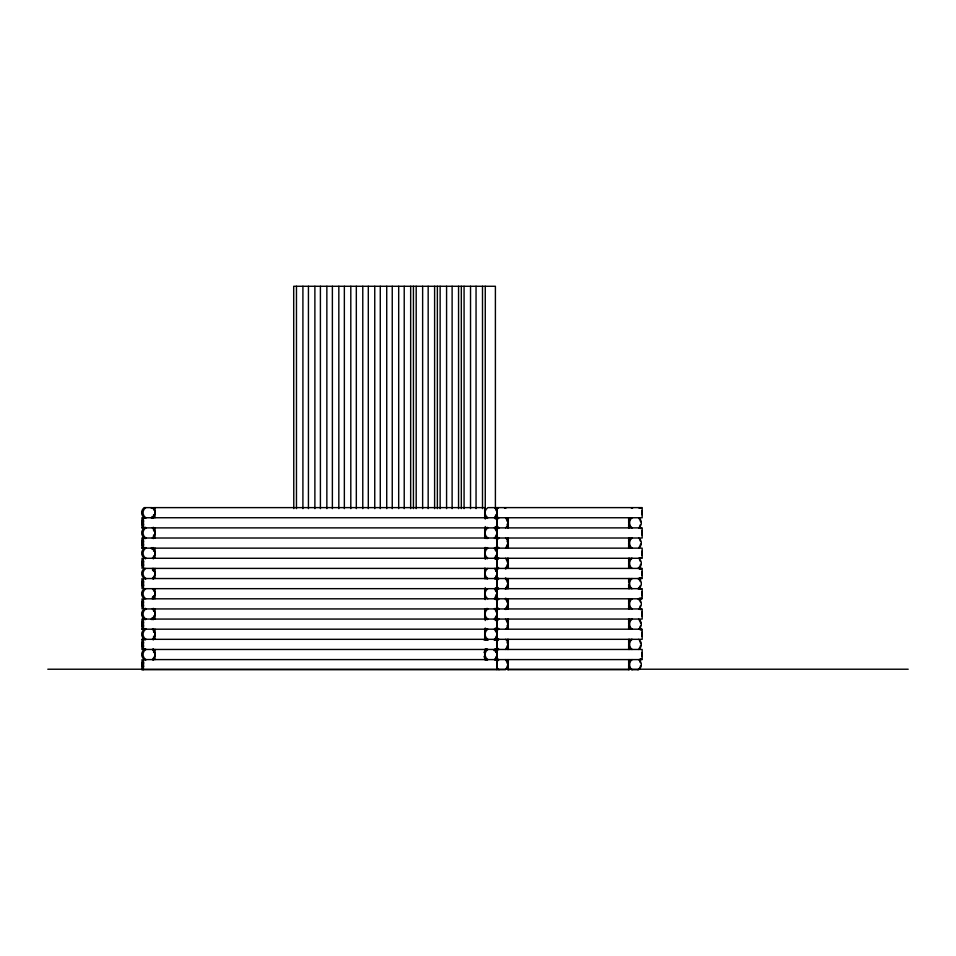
<?xml version="1.0" encoding="UTF-8"?>
<svg xmlns="http://www.w3.org/2000/svg" width="956" height="956" viewBox="0 0 956 956"><rect width="100%" height="100%" fill="white"/><g stroke="black" fill="none" stroke-linecap="round" stroke-linejoin="round"><path stroke-width="1.43" d="M144.416 507.624L152.303 507.624A6.023 6.023 0 0 1 152.303 517.758M141.942 527.879L642.169 527.879L642.169 538.013L141.942 538.013L142.026 548.147M141.942 548.147L642.169 548.147L642.169 558.28L143.376 558.28L143.46 568.402L642.169 568.402L642.169 578.535L143.376 578.535L143.46 588.669L642.169 588.669L642.169 598.803L143.376 598.803L143.376 608.936L642.169 608.936L642.169 619.07L141.942 619.07L142.026 629.191M141.942 629.191L642.169 629.191L642.169 639.325L141.942 639.325M483.975 639.946L488.361 639.946M494.049 639.946L495.399 639.946M47.8 669.224L908.2 669.224M141.942 669.714L497.12 669.726L497.12 507.624M641.404 507.624L641.404 508.234M641.404 527.879L641.404 528.489M641.404 557.659L641.404 558.28M641.404 568.402L641.404 569.011M641.404 577.926L641.404 578.535M641.404 588.669L641.404 589.278M641.404 598.193L641.404 598.803M641.404 608.936L641.404 609.546M641.404 629.191L641.404 629.801M641.404 658.983L641.404 659.592M640.64 507.612L640.64 508.234M640.64 527.879L640.64 528.489M640.64 557.659L640.64 558.268M640.64 568.402L640.64 569.011M640.64 577.926L640.64 578.535M640.64 588.669L640.64 589.278M640.64 598.193L640.64 598.803M640.64 608.936L640.64 609.546M640.64 629.191L640.64 629.801M640.64 658.971L640.64 659.592M629.43 517.746L629.43 527.879M629.43 538.013L629.43 548.147M629.43 558.28L629.43 568.402M629.43 578.535L629.43 588.669M629.43 598.803L629.43 608.936M629.43 619.07L629.43 629.191M629.43 639.325L629.43 649.459M629.43 659.592L629.43 669.714L507.552 669.714L507.552 665.651M628.666 517.746L628.666 522.812A6.023 6.023 0 0 1 631.426 517.746M628.666 527.879L628.666 523.816A6.023 6.023 0 0 0 631.426 527.879M628.666 538.013L628.666 542.076A6.023 6.023 0 0 1 631.426 538.013M628.666 548.147L628.666 543.08A6.023 6.023 0 0 0 631.426 548.147M628.666 558.268L628.666 562.343A6.023 6.023 0 0 1 631.426 558.268M628.666 568.402L628.666 563.335A6.023 6.023 0 0 0 631.426 568.402M628.666 578.535L628.666 582.598A6.023 6.023 0 0 1 631.426 578.535M628.666 588.669L628.666 584.594A6.023 6.023 0 0 0 631.426 588.669M628.666 598.803L628.666 603.869A6.023 6.023 0 0 1 631.426 598.803M628.666 608.936L628.666 604.861A6.023 6.023 0 0 0 631.426 608.936M628.666 619.058L628.666 624.125A6.023 6.023 0 0 1 631.426 619.058M628.666 629.191L628.666 625.128A6.023 6.023 0 0 0 631.426 629.191M628.666 639.325L628.666 643.388A6.023 6.023 0 0 1 631.426 639.325M628.666 649.459L628.666 644.392A6.023 6.023 0 0 0 631.426 649.459M628.666 659.592L628.666 663.655A6.023 6.023 0 0 1 631.426 659.592M628.666 669.714L628.666 664.647A6.023 6.023 0 0 0 631.426 669.714L638.644 669.714A6.023 6.023 0 0 0 638.644 659.592M508.317 517.746L508.317 527.879M508.317 538.013L508.317 548.147M508.317 558.28L508.317 568.402M508.317 578.535L508.317 588.669M508.317 598.803L508.317 608.936M508.317 619.07L508.317 629.191M508.317 639.325L508.317 649.459M508.317 659.592L508.317 669.714M507.552 517.746L507.552 521.821M507.552 523.816L507.552 527.879M507.552 538.013L507.552 542.076M507.552 544.072L507.552 548.147M507.552 558.268L507.552 562.343M507.552 564.339L507.552 568.402M507.552 578.535L507.552 582.598M507.552 584.594L507.552 588.669M507.552 598.803L507.552 602.866M507.552 604.861L507.552 608.936M507.552 619.058L507.552 623.133M507.552 625.128L507.552 629.191M507.552 639.325L507.552 643.388M507.552 645.384L507.552 649.459M507.552 659.592L507.552 663.655M497.036 517.758L497.036 527.879M497.036 538.013L497.036 548.147M497.036 558.28L497.036 568.402M497.036 578.535L497.036 588.669M497.036 598.803L497.036 608.936M497.036 619.07L497.036 629.191M497.036 639.325L497.036 649.459M497.036 659.592L497.036 669.726M496.367 507.624L496.367 509.799M496.367 514.651L496.367 517.746M496.367 527.879L496.367 530.066M496.367 535.838L496.367 538.013M496.367 548.147L496.367 551.242M496.367 556.093L496.367 558.28M496.367 568.402L496.367 571.497M496.367 576.36L496.367 578.535M496.367 588.669L496.367 590.856M496.367 595.707L496.367 598.803M496.367 608.936L496.367 611.111M496.367 615.963L496.367 619.07M496.367 629.191L496.367 631.378M496.367 637.15L496.367 639.325M496.367 649.459L496.367 652.554M496.367 657.405L496.367 659.592M495.686 649.459L495.686 648.849L495.602 651.634M495.602 508.962L495.602 507.612L642.169 507.624L642.169 517.758L141.942 517.746L142.026 527.879M495.602 515.571L495.602 517.746M495.602 527.879L495.602 529.23M495.602 536.663L495.602 538.013M495.602 548.147L495.602 550.321M495.602 556.93L495.602 558.268M495.602 568.402L495.602 570.589M495.602 577.185L495.602 578.535M495.602 588.669L495.602 590.019M495.602 596.616L495.602 598.803M495.602 608.936L495.602 610.275M495.602 616.883L495.602 619.058M495.602 629.191L495.602 630.542M495.602 637.975L495.602 639.325M495.602 658.242L495.602 659.592M495.399 508.628L495.399 286.274L293.695 286.274L293.779 508.628M495.399 516.085L495.399 519.072M495.399 526.529L495.399 529.516M495.399 547.418L495.399 550.405M495.399 556.38L495.399 559.356M495.399 587.713L495.399 590.7M495.399 596.663L495.399 599.651M495.399 617.552L495.399 620.54M495.399 628.008L495.399 630.984M485.266 286.274L485.266 519.072M485.266 526.529L485.266 538.467M485.266 547.418L485.266 559.356M485.266 568.318L485.266 578.762M485.266 587.713L485.266 599.651M485.266 608.602L485.266 620.54M485.266 628.008L485.266 639.946M484.8 517.758L484.8 507.624L153.51 507.624L153.629 509.799M484.8 527.879L484.8 538.013M484.8 548.147L484.8 558.28M484.8 568.402L484.8 578.535M484.8 588.669L484.8 598.803M484.8 608.936L484.8 619.07M484.8 629.191L484.8 639.325M484.8 649.459L484.8 659.592M484.692 507.624L484.692 517.758M484.692 527.891L484.692 538.013M484.692 548.147L484.692 558.28M484.692 568.414L484.692 578.535M484.692 588.681L484.692 598.803M484.692 608.936L484.692 619.07M484.692 629.203L484.692 639.325M484.692 649.459L484.692 659.592M482.505 286.274L482.505 508.628M476.052 286.274L476.052 508.628M470.531 286.274L470.531 508.628M464.078 286.274L464.078 508.628M461.318 286.274L461.318 508.628M458.557 286.274L458.557 508.628M452.116 286.274L452.116 508.628M446.583 286.274L446.583 508.628M440.142 286.274L440.142 508.628M437.37 286.274L437.37 508.628M434.61 286.274L434.61 508.628M428.169 286.274L428.169 508.628M422.636 286.274L422.636 508.628M416.195 286.274L416.195 508.628M413.434 286.274L413.434 508.628M410.662 286.274L410.662 508.628M404.221 286.274L404.221 508.628M398.688 286.274L398.688 508.628M392.247 286.274L392.247 508.628M386.726 286.274L386.726 508.628M380.273 286.274L380.273 508.628M374.752 286.274L374.752 508.628M368.299 286.274L368.299 508.628M362.778 286.274L362.778 508.628M356.325 286.274L356.325 508.628M350.804 286.274L350.804 508.628M344.351 286.274L344.351 508.628M338.83 286.274L338.83 508.628M332.377 286.274L332.377 508.628M326.856 286.274L326.856 508.628M320.403 286.274L320.403 508.628M314.882 286.274L314.882 508.628M308.43 286.274L308.43 508.628M302.909 286.274L302.909 508.628M296.468 286.274L296.468 508.628M155.063 507.624L154.956 517.758M155.063 527.879L154.956 538.013M155.063 548.147L154.956 558.28M155.063 568.402L154.956 578.535M155.063 588.669L154.956 598.803M155.063 608.936L154.956 619.07M155.063 629.191L154.956 639.325M155.063 649.459L154.956 659.592M153.629 514.651L153.51 517.758M153.629 527.879L153.629 530.974M153.629 534.918L153.51 538.013M153.629 548.147L153.629 551.242M153.629 556.093L153.51 558.28M153.629 568.402L153.629 571.497M153.629 576.36L153.51 578.535M153.629 588.669L153.629 590.856M153.629 595.707L153.51 598.803M153.629 608.936L153.629 611.111M153.629 615.963L153.51 619.07M153.629 629.191L153.629 632.286M153.629 636.23L153.51 639.325M153.629 649.459L153.629 652.554M153.629 657.405L153.51 659.592M143.376 517.758L143.46 527.879M143.376 538.013L143.46 548.147M143.376 619.07L143.46 629.191M143.376 639.325L143.376 649.459M143.376 669.726L143.46 659.592L642.169 659.592L642.169 649.459L141.942 649.459L142.026 639.325M142.026 558.28L142.026 568.402M141.942 578.535L142.026 588.669M142.026 598.803L142.026 608.936M142.026 659.592L142.026 669.714M153.378 547.537A6.023 6.023 0 0 1 152.59 548.147M146.065 548.147A6.023 6.023 0 0 1 145.276 547.537M143.627 545.051A6.023 6.023 0 0 1 143.627 541.108M145.276 538.622A6.023 6.023 0 0 1 146.065 538.013M152.59 538.013A6.023 6.023 0 0 1 153.378 538.622M152.303 527.891A6.023 6.023 0 0 1 152.303 538.013M145.778 538.013A6.023 6.023 0 0 1 145.778 527.891M496.797 541.108A6.023 6.023 0 0 1 496.797 545.051M495.16 547.537A6.023 6.023 0 0 1 494.36 548.147A6.023 6.023 0 0 1 494.36 558.28A6.023 6.023 0 0 1 495.16 558.89M487.046 547.537A6.023 6.023 0 0 0 487.835 548.147A6.023 6.023 0 0 0 487.835 558.28A6.023 6.023 0 0 0 487.046 558.89M487.046 538.622A6.023 6.023 0 0 1 487.835 538.013A6.023 6.023 0 0 1 487.835 527.879A6.023 6.023 0 0 1 487.046 527.27M495.16 538.622A6.023 6.023 0 0 0 494.36 538.013A6.023 6.023 0 0 0 494.36 527.879A6.023 6.023 0 0 0 495.16 527.27M153.378 527.27A6.023 6.023 0 0 1 152.59 527.879M146.065 527.879A6.023 6.023 0 0 1 145.276 527.27M143.627 524.784A6.023 6.023 0 0 1 143.627 520.853M145.276 518.367A6.023 6.023 0 0 1 146.065 517.758M152.59 517.758A6.023 6.023 0 0 1 153.378 518.367M145.778 517.758A6.023 6.023 0 0 1 145.778 507.624M496.797 520.853A6.023 6.023 0 0 1 496.797 524.784M487.046 518.367A6.023 6.023 0 0 1 487.835 517.758A6.023 6.023 0 0 1 487.835 507.624L494.36 507.624A6.023 6.023 0 0 1 494.36 517.758A6.023 6.023 0 0 1 495.16 518.367M143.711 585.574A6.023 6.023 0 0 1 143.711 581.63M145.348 579.145A6.023 6.023 0 0 1 146.137 578.535M152.661 578.535A6.023 6.023 0 0 1 153.462 579.145M152.303 568.414A6.023 6.023 0 0 1 152.303 578.535M145.778 578.535A6.023 6.023 0 0 1 145.778 568.414M496.797 581.63A6.023 6.023 0 0 1 496.797 585.574M487.046 579.145A6.023 6.023 0 0 1 487.835 578.535A6.023 6.023 0 0 1 487.835 568.402M495.16 579.145A6.023 6.023 0 0 0 494.36 578.535A6.023 6.023 0 0 0 494.36 568.402M143.711 565.307A6.023 6.023 0 0 1 143.711 561.375M145.348 558.89A6.023 6.023 0 0 1 146.137 558.28M152.661 558.28A6.023 6.023 0 0 1 153.462 558.89M152.303 548.147A6.023 6.023 0 0 1 152.303 558.28M145.778 558.28A6.023 6.023 0 0 1 145.778 548.147M496.797 561.375A6.023 6.023 0 0 1 496.797 565.307M505.557 538.013A6.023 6.023 0 0 1 505.557 548.147M499.032 548.147A6.023 6.023 0 0 1 496.606 545.051M496.606 541.108A6.023 6.023 0 0 1 499.032 538.013M641.835 530.974A6.023 6.023 0 0 1 641.835 534.918M639.397 527.879A6.023 6.023 0 0 1 640.197 528.489M497.801 537.403A6.023 6.023 0 0 1 496.164 534.918M496.164 530.986A6.023 6.023 0 0 1 498.59 527.879M632.191 548.147A6.023 6.023 0 0 1 632.191 538.013M638.644 538.013A6.023 6.023 0 0 1 638.644 548.147M505.557 517.746A6.023 6.023 0 0 1 505.557 527.879M499.032 527.879A6.023 6.023 0 0 1 496.606 524.784M496.606 520.853A6.023 6.023 0 0 1 499.032 517.746M641.835 510.719A6.023 6.023 0 0 1 641.835 514.651M632.083 508.234A6.023 6.023 0 0 1 632.872 507.624M639.397 507.624A6.023 6.023 0 0 1 640.197 508.234M497.801 517.148A6.023 6.023 0 0 1 496.164 514.651M496.164 510.719A6.023 6.023 0 0 1 498.59 507.624M505.043 507.624A6.023 6.023 0 0 1 505.832 508.234M632.191 527.879A6.023 6.023 0 0 1 632.191 517.746M638.644 517.746A6.023 6.023 0 0 1 638.644 527.879M505.557 578.535A6.023 6.023 0 0 1 505.557 588.669M499.032 588.669A6.023 6.023 0 0 1 496.606 585.574M496.606 581.63A6.023 6.023 0 0 1 499.032 578.535M641.835 571.497A6.023 6.023 0 0 1 641.835 575.44M640.197 577.926A6.023 6.023 0 0 1 639.397 578.535M639.397 568.402A6.023 6.023 0 0 1 640.197 569.011M498.59 578.535A6.023 6.023 0 0 1 496.164 575.44M496.164 571.509A6.023 6.023 0 0 1 498.59 568.402M505.832 577.926A6.023 6.023 0 0 1 505.043 578.535M505.043 568.402A6.023 6.023 0 0 1 505.832 569.023M632.191 588.669A6.023 6.023 0 0 1 632.191 578.535M505.557 558.28A6.023 6.023 0 0 1 505.557 568.402M499.032 568.402A6.023 6.023 0 0 1 496.606 565.307M496.606 561.375A6.023 6.023 0 0 1 499.032 558.28M641.835 551.242A6.023 6.023 0 0 1 641.835 555.173M640.197 557.659A6.023 6.023 0 0 1 639.397 558.28M498.59 558.28A6.023 6.023 0 0 1 496.164 555.185M496.164 551.242A6.023 6.023 0 0 1 497.801 548.756M632.191 568.402A6.023 6.023 0 0 1 632.191 558.28M638.644 558.28A6.023 6.023 0 0 1 638.644 568.402A6.023 6.023 0 0 1 639.433 569.011M507.481 544.072A6.023 6.023 0 0 1 507.23 545.04M506.823 545.96A6.023 6.023 0 0 1 506.274 546.796M507.23 541.108A6.023 6.023 0 0 1 507.481 542.076M498.351 548.147A6.023 6.023 0 0 1 496.869 546.796M496.869 539.351A6.023 6.023 0 0 1 498.351 538.013M640.556 544.072A6.023 6.023 0 0 1 639.349 546.796M639.899 540.188A6.023 6.023 0 0 1 640.305 541.108M631.402 508.234A6.023 6.023 0 0 1 632.191 507.612M638.644 507.612A6.023 6.023 0 0 1 639.433 508.234M496.355 516.407A6.023 6.023 0 0 1 495.805 515.571M497.036 508.234A6.023 6.023 0 0 1 497.825 507.624M504.278 507.624A6.023 6.023 0 0 1 505.067 508.234M507.481 523.816A6.023 6.023 0 0 1 507.23 524.784M506.274 519.096A6.023 6.023 0 0 1 506.823 519.933M507.23 520.841A6.023 6.023 0 0 1 507.481 521.821M498.351 527.879A6.023 6.023 0 0 1 496.869 526.541M496.869 519.096A6.023 6.023 0 0 1 498.351 517.746M640.305 524.784A6.023 6.023 0 0 1 639.899 525.704M639.349 519.096A6.023 6.023 0 0 1 640.556 521.821M639.433 577.926A6.023 6.023 0 0 1 638.644 578.535A6.023 6.023 0 0 1 638.644 588.669A6.023 6.023 0 0 1 639.433 589.278M497.825 578.535A6.023 6.023 0 0 1 497.036 577.926M495.805 570.589A6.023 6.023 0 0 1 496.355 569.752M497.036 569.011A6.023 6.023 0 0 1 497.825 568.402M507.481 584.594A6.023 6.023 0 0 1 507.23 585.574M506.823 586.482A6.023 6.023 0 0 1 505.593 588.06M505.593 579.145A6.023 6.023 0 0 1 506.823 580.71M507.23 581.63A6.023 6.023 0 0 1 507.481 582.598M498.351 588.669A6.023 6.023 0 0 1 496.869 587.319M496.869 579.874A6.023 6.023 0 0 1 498.351 578.535M640.305 585.574A6.023 6.023 0 0 1 637.879 588.669M637.879 578.535A6.023 6.023 0 0 1 639.349 579.874M639.899 580.71A6.023 6.023 0 0 1 640.305 581.63M497.825 558.28A6.023 6.023 0 0 1 497.036 557.659M495.805 550.321A6.023 6.023 0 0 1 496.355 549.485M507.481 564.339A6.023 6.023 0 0 1 507.23 565.307M506.823 566.227A6.023 6.023 0 0 1 505.593 567.792M506.274 559.619A6.023 6.023 0 0 1 506.823 560.455M507.23 561.375A6.023 6.023 0 0 1 507.481 562.343M498.351 568.402A6.023 6.023 0 0 1 496.869 567.063M496.869 559.619A6.023 6.023 0 0 1 498.351 558.268M640.556 564.339A6.023 6.023 0 0 1 637.879 568.402M639.899 560.455A6.023 6.023 0 0 1 640.305 561.375M151.944 547.537A6.023 6.023 0 0 1 151.144 548.147M144.619 548.147A6.023 6.023 0 0 1 143.83 547.537M142.599 545.96A6.023 6.023 0 0 1 142.599 540.188M143.83 538.622A6.023 6.023 0 0 1 144.619 538.013M144.416 538.013A6.023 6.023 0 0 1 144.416 527.879M144.703 527.879A6.023 6.023 0 0 1 143.902 527.27M142.671 525.704A6.023 6.023 0 0 1 142.671 519.933M143.902 518.367A6.023 6.023 0 0 1 144.703 517.746M151.227 517.746A6.023 6.023 0 0 1 152.016 518.367M152.339 516.407A6.023 6.023 0 0 1 151.657 517.148M144.344 517.758A6.023 6.023 0 0 1 144.344 507.624M150.857 507.624A6.023 6.023 0 0 1 151.657 508.234M142.671 586.482A6.023 6.023 0 0 1 142.671 580.722M144.416 578.535A6.023 6.023 0 0 1 144.416 568.402M152.41 569.752A6.023 6.023 0 0 1 152.96 570.589M142.671 566.227A6.023 6.023 0 0 1 142.671 560.455M144.416 558.28A6.023 6.023 0 0 1 144.416 548.147M151.729 548.756A6.023 6.023 0 0 1 152.41 549.485M144.703 629.191A6.023 6.023 0 0 1 143.902 628.582M142.671 627.017A6.023 6.023 0 0 1 142.671 621.245M143.902 619.679A6.023 6.023 0 0 1 144.703 619.07M151.227 619.07A6.023 6.023 0 0 1 152.016 619.679M152.339 617.719A6.023 6.023 0 0 1 151.657 618.46M144.344 619.07A6.023 6.023 0 0 1 144.344 608.936M142.671 606.749A6.023 6.023 0 0 1 142.671 600.977M152.888 596.628A6.023 6.023 0 0 1 152.339 597.464M144.344 598.803A6.023 6.023 0 0 1 144.344 588.669M142.671 667.539A6.023 6.023 0 0 1 142.671 661.767M144.416 659.592A6.023 6.023 0 0 1 144.416 649.459M485.684 660.202A6.023 6.023 0 0 1 486.473 659.592A6.023 6.023 0 0 1 484.047 656.497M484.047 652.554A6.023 6.023 0 0 1 486.473 649.459A6.023 6.023 0 0 1 485.684 648.849M493.786 650.068A6.023 6.023 0 0 1 494.467 650.797M144.703 649.459A6.023 6.023 0 0 1 143.902 648.849M142.671 647.272A6.023 6.023 0 0 1 142.671 641.512M143.902 639.934A6.023 6.023 0 0 1 144.703 639.325M144.416 639.325A6.023 6.023 0 0 1 144.416 629.191M153.378 628.582A6.023 6.023 0 0 1 152.59 629.191M146.065 629.191A6.023 6.023 0 0 1 145.276 628.582M143.627 626.096A6.023 6.023 0 0 1 143.627 622.165M145.276 619.679A6.023 6.023 0 0 1 146.065 619.07M152.59 619.07A6.023 6.023 0 0 1 153.378 619.679M152.303 608.936A6.023 6.023 0 0 1 152.303 619.07M145.778 619.07A6.023 6.023 0 0 1 145.778 608.936M496.797 622.165A6.023 6.023 0 0 1 496.797 626.096M495.16 628.582A6.023 6.023 0 0 1 494.36 629.191A6.023 6.023 0 0 1 494.36 639.325A6.023 6.023 0 0 1 495.16 639.934M487.046 628.582A6.023 6.023 0 0 0 487.835 629.191A6.023 6.023 0 0 0 487.835 639.325A6.023 6.023 0 0 0 487.046 639.934M487.046 619.679A6.023 6.023 0 0 1 487.835 619.07A6.023 6.023 0 0 1 487.835 608.936A6.023 6.023 0 0 1 487.046 608.327M495.16 619.679A6.023 6.023 0 0 0 494.36 619.07A6.023 6.023 0 0 0 494.36 608.936A6.023 6.023 0 0 0 495.16 608.327M153.378 608.327A6.023 6.023 0 0 1 152.59 608.936M146.065 608.936A6.023 6.023 0 0 1 145.276 608.327M143.627 605.841A6.023 6.023 0 0 1 143.627 601.898M152.303 588.681A6.023 6.023 0 0 1 152.303 598.803M145.778 598.803A6.023 6.023 0 0 1 145.778 588.681M496.797 601.898A6.023 6.023 0 0 1 496.797 605.841M494.36 588.669A6.023 6.023 0 0 1 494.36 598.803M487.835 598.803A6.023 6.023 0 0 1 487.835 588.669M143.711 666.619A6.023 6.023 0 0 1 143.711 662.687M145.348 660.202A6.023 6.023 0 0 1 146.137 659.592M152.661 659.592A6.023 6.023 0 0 1 153.462 660.202M152.303 649.459A6.023 6.023 0 0 1 152.303 659.592M145.778 659.592A6.023 6.023 0 0 1 145.778 649.459M496.797 662.687A6.023 6.023 0 0 1 496.797 666.619M487.046 660.202A6.023 6.023 0 0 1 487.835 659.592A6.023 6.023 0 0 1 487.835 649.459A6.023 6.023 0 0 1 487.046 648.849M495.16 660.202A6.023 6.023 0 0 0 494.36 659.592A6.023 6.023 0 0 0 494.36 649.459A6.023 6.023 0 0 0 495.16 648.849M153.378 648.849A6.023 6.023 0 0 1 152.59 649.459M146.065 649.459A6.023 6.023 0 0 1 145.276 648.849M143.627 646.364A6.023 6.023 0 0 1 143.627 642.42M145.276 639.934A6.023 6.023 0 0 1 146.065 639.325M152.59 639.325A6.023 6.023 0 0 1 153.378 639.934M152.303 629.203A6.023 6.023 0 0 1 152.303 639.325M145.778 639.325A6.023 6.023 0 0 1 145.778 629.203M496.797 642.42A6.023 6.023 0 0 1 496.797 646.364M496.355 617.719A6.023 6.023 0 0 1 495.805 616.883M497.036 609.546A6.023 6.023 0 0 1 497.825 608.936M507.481 625.128A6.023 6.023 0 0 1 507.23 626.096M506.274 620.408A6.023 6.023 0 0 1 506.823 621.245M507.23 622.165A6.023 6.023 0 0 1 507.481 623.133M498.351 629.191A6.023 6.023 0 0 1 496.869 627.853M496.869 620.408A6.023 6.023 0 0 1 498.351 619.058M640.305 626.096A6.023 6.023 0 0 1 639.899 627.017M639.349 620.408A6.023 6.023 0 0 1 640.556 623.133M639.433 598.193A6.023 6.023 0 0 1 638.644 598.803A6.023 6.023 0 0 1 638.644 608.936M497.825 598.803A6.023 6.023 0 0 1 497.036 598.193M496.355 597.464A6.023 6.023 0 0 1 495.805 596.628M497.036 589.278A6.023 6.023 0 0 1 497.825 588.669M507.481 604.861A6.023 6.023 0 0 1 507.23 605.829M506.823 606.749A6.023 6.023 0 0 1 505.593 608.327M505.593 599.412A6.023 6.023 0 0 1 506.823 600.977M507.23 601.898A6.023 6.023 0 0 1 507.481 602.866M498.351 608.936A6.023 6.023 0 0 1 496.869 607.586M496.869 600.141A6.023 6.023 0 0 1 498.351 598.803M640.305 605.829A6.023 6.023 0 0 1 639.899 606.749M637.879 598.803A6.023 6.023 0 0 1 640.305 601.898M497.825 659.592A6.023 6.023 0 0 1 497.036 658.983M495.805 651.634A6.023 6.023 0 0 1 496.355 650.797M507.481 665.651A6.023 6.023 0 0 1 507.23 666.619M506.823 667.539A6.023 6.023 0 0 1 505.593 669.104M506.274 660.931A6.023 6.023 0 0 1 506.823 661.767M507.23 662.687A6.023 6.023 0 0 1 507.481 663.655M496.869 668.375A6.023 6.023 0 0 0 498.351 669.714L505.557 669.714A6.023 6.023 0 0 0 505.557 659.592M496.869 660.931A6.023 6.023 0 0 1 498.351 659.592M640.556 665.651A6.023 6.023 0 0 1 637.879 669.714M639.899 661.767A6.023 6.023 0 0 1 640.305 662.687M507.481 645.384A6.023 6.023 0 0 1 507.23 646.364M506.823 647.272A6.023 6.023 0 0 1 506.274 648.108M507.23 642.42A6.023 6.023 0 0 1 507.481 643.388M498.351 649.459A6.023 6.023 0 0 1 496.869 648.108M496.869 640.663A6.023 6.023 0 0 1 498.351 639.325M640.556 645.384A6.023 6.023 0 0 1 639.349 648.108M639.899 641.5A6.023 6.023 0 0 1 640.556 643.388M505.557 619.07A6.023 6.023 0 0 1 505.557 629.191M499.032 629.191A6.023 6.023 0 0 1 496.606 626.096M496.606 622.165A6.023 6.023 0 0 1 499.032 619.07M641.835 612.031A6.023 6.023 0 0 1 641.835 615.963M639.397 608.936A6.023 6.023 0 0 1 640.197 609.546M497.801 618.46A6.023 6.023 0 0 1 496.164 615.975M496.164 612.031A6.023 6.023 0 0 1 498.59 608.936M505.043 608.936A6.023 6.023 0 0 1 505.832 609.546M632.191 629.191A6.023 6.023 0 0 1 632.191 619.07M638.644 619.07A6.023 6.023 0 0 1 638.644 629.191M505.557 598.803A6.023 6.023 0 0 1 505.557 608.936M499.032 608.936A6.023 6.023 0 0 1 496.606 605.841M496.606 601.898A6.023 6.023 0 0 1 499.032 598.803M641.835 591.764A6.023 6.023 0 0 1 641.835 595.707M640.197 598.193A6.023 6.023 0 0 1 639.397 598.803M639.397 588.669A6.023 6.023 0 0 1 640.197 589.278M498.59 598.803A6.023 6.023 0 0 1 495.913 594.74M496.164 591.776A6.023 6.023 0 0 1 498.59 588.669M505.832 598.193A6.023 6.023 0 0 1 505.043 598.803M505.043 588.669A6.023 6.023 0 0 1 505.832 589.278M632.191 608.936A6.023 6.023 0 0 1 632.191 598.803M499.032 669.714A6.023 6.023 0 0 1 496.606 666.619M496.606 662.687A6.023 6.023 0 0 1 499.032 659.592M641.835 652.554A6.023 6.023 0 0 1 641.835 656.497M640.197 658.983A6.023 6.023 0 0 1 639.397 659.592M498.59 659.592A6.023 6.023 0 0 1 496.164 656.497M496.164 652.554A6.023 6.023 0 0 1 497.801 650.068M632.191 669.714A6.023 6.023 0 0 1 632.191 659.592M505.557 639.325A6.023 6.023 0 0 1 505.557 649.459M499.032 649.459A6.023 6.023 0 0 1 496.606 646.364M496.606 642.42A6.023 6.023 0 0 1 499.032 639.325M641.835 632.286A6.023 6.023 0 0 1 641.835 636.23M639.397 629.191A6.023 6.023 0 0 1 640.197 629.801M497.801 638.716A6.023 6.023 0 0 1 496.164 636.23M496.164 632.298A6.023 6.023 0 0 1 498.59 629.191M632.191 649.459A6.023 6.023 0 0 1 632.191 639.325M638.644 639.325A6.023 6.023 0 0 1 638.644 649.459"/></g></svg>
